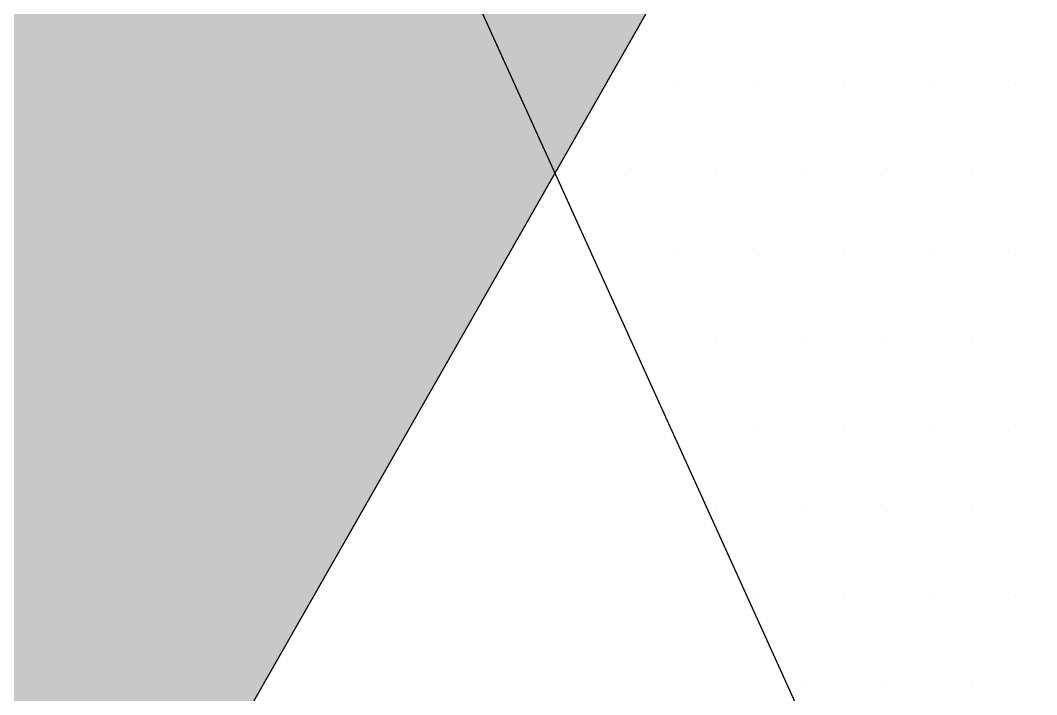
# Paper-space layout 'TOP_A1_00200_01-01-2017_MODELE' of a CAD drawing. Header units: metres. Extents: x 1274 to 2143, y 12 to 312.
# Drawn here: x 2043.868 to 2044.522, y 277.892 to 278.327 of the extents above; entities that cross this region are included whole.
import ezdxf

# ---------------------------------------------------------------- set-up
doc = ezdxf.new("R2010")
doc.units = ezdxf.units.M
doc.header["$LTSCALE"] = 2
doc.set_wipeout_variables(frame=1)
doc.linetypes.add('CACHEX2', pattern=[0.75, 0.5, -0.25])
for name, color, linetype in [('CARTOUCHE', 7, 'Continuous'), ('LOGO', 4, 'Continuous'), ('rosace', 7, 'Continuous')]:
    doc.layers.add(name, color=color, linetype=linetype)

# ---------------------------------------------------------------- blocks, each defined once
blk = doc.blocks.new('A$C715108E3')
at = {"layer": 'LOGO', "color": 131}
for p, q in [((-12.4386, -24.3394), (-12.4386, -24.3394)), ((-12.3593, -24.3394), (-12.3593, -24.3394)), ((-12.2673, -24.3394), (-12.2673, -24.3394)), ((-12.1762, -24.3394), (-12.1762, -24.3394)), ((-12.0844, -24.3394), (-12.0844, -24.3394)), ((-11.9924, -24.3394), (-11.9924, -24.3394)), ((-11.9011, -24.3394), (-11.9011, -24.3394)), ((-12.3974, -24.4306), (-12.3974, -24.4306)), ((-12.3136, -24.4306), (-12.3136, -24.4306)), ((-12.2216, -24.4306), (-12.2216, -24.4306)), ((-12.1298, -24.4306), (-12.1298, -24.4306)), ((-12.0387, -24.4306), (-12.0387, -24.4306)), ((-11.9465, -24.4306), (-11.9465, -24.4306)), ((-12.3554, -24.5232), (-12.3554, -24.5232)), ((-12.2673, -24.5232), (-12.2673, -24.5232)), ((-12.1762, -24.5232), (-12.1762, -24.5232)), ((-12.0844, -24.5232), (-12.0844, -24.5232)), ((-11.9924, -24.5232), (-11.9924, -24.5232)), ((-11.9011, -24.5232), (-11.9011, -24.5232)), ((-12.3142, -24.6147), (-12.3142, -24.6147)), ((-12.3136, -24.6147), (-12.3136, -24.6147)), ((-12.2216, -24.6147), (-12.2216, -24.6147)), ((-12.1298, -24.6147), (-12.1298, -24.6147)), ((-12.0387, -24.6147), (-12.0387, -24.6147)), ((-11.9465, -24.6147), (-11.9465, -24.6147)), ((-12.2724, -24.7059), (-12.2724, -24.7059)), ((-12.2673, -24.7059), (-12.2673, -24.7059)), ((-12.1762, -24.7059), (-12.1762, -24.7059)), ((-12.0844, -24.7059), (-12.0844, -24.7059)), ((-11.9924, -24.7059), (-11.9924, -24.7059)), ((-11.9011, -24.7059), (-11.9011, -24.7059)), ((-12.231, -24.7985), (-12.231, -24.7985)), ((-12.2216, -24.7985), (-12.2216, -24.7985)), ((-12.1298, -24.7985), (-12.1298, -24.7985)), ((-12.0387, -24.7985), (-12.0387, -24.7985)), ((-11.9465, -24.7985), (-11.9465, -24.7985)), ((-12.1894, -24.8898), (-12.1894, -24.8898)), ((-12.1762, -24.8898), (-12.1762, -24.8898)), ((-12.0844, -24.8898), (-12.0844, -24.8898)), ((-11.9924, -24.8898), (-11.9924, -24.8898)), ((-11.9011, -24.8898), (-11.9011, -24.8898)), ((-12.1477, -24.9811), (-12.1477, -24.9811)), ((-12.1298, -24.9811), (-12.1298, -24.9811)), ((-12.0387, -24.9811), (-12.0387, -24.9811)), ((-11.9465, -24.9811), (-11.9465, -24.9811))]:
    blk.add_line(p, q, dxfattribs=at)
blk.add_lwpolyline([(-15.0643, -20.4719), (-16.7516, -22.8048), (-16.3741, -23.1322), (-15.8207, -23.5348), (-15.4563, -23.799), (-13.7331, -21.4856), (-11.9601, -25.3945), (-11.4761, -25.5469), (-10.7095, -25.798), (-10.0926, -25.8741), (-9.9674, -25.8741), (-12.5584, -19.9248)], dxfattribs=at)
blk = doc.blocks.new('A$C581E6685')
at = {"layer": 'rosace'}
blk.add_hatch(color=32, dxfattribs=at).paths.add_polyline_path([(-39.8519, 24.2064), (-38.5844, 21.5046), (-46.2303, 8.0935)])
at = {"layer": 'rosace', "color": 32}
blk.add_lwpolyline([(-39.8519, 24.2064), (-38.584, 21.5046), (-46.2303, 8.0935)], close=True, dxfattribs=at)
at = {"layer": 'rosace', "color": 32, "linetype": 'CACHEX2', "ltscale": 1.5}
blk.add_ellipse((-38.0538, 23.8138), major_axis=(-19.0311, -3.534), ratio=0.590567, dxfattribs=at)
at = {"layer": 'rosace', "color": 32}
blk.add_ellipse((-37.6144, 23.8499), major_axis=(-13.5768, -4.2839), ratio=0.791971, dxfattribs=at)
at = {"layer": 'CARTOUCHE'}
blk.add_blockref('A$C715108E3', (-31.6739, 36.3189), dxfattribs=at)
blk = doc.blocks.new('A$C4D68259D')
blk.add_wipeout([(0, 25.62232), (0.16524, 26.73667), (0.73826, 27.88612), (1.67076, 28.79092), (2.84657, 29.33159), (3.5435, 29.45086), (3.5435, 29.45086), (94.92868, 29.46231), (96.05516, 29.29025), (97.21671, 28.69868), (97.7035, 28.26611), (98.09513, 27.77983), (98.61624, 26.65796), (98.73616, 26.03624), (98.75162, 25.85271), (98.75853, 3.83874), (98.57189, 2.65739), (98.0189, 1.57432), (97.58479, 1.07655), (97.12317, 0.69593), (95.9338, 0.13665), (95.41423, 0.03213), (95.1105, 0.0048), (3.7555, 0.00093), (2.71333, 0.169), (1.5147, 0.78409), (0.67142, 1.67074), (0.14703, 2.78759), (0.00625, 3.62094)]).dxf.layer = 'CARTOUCHE'
at = {"layer": 'CARTOUCHE'}
blk.add_rational_spline([(0, 25.62232), (0, 14.73116), (0, 3.84), (0, 0), (3.84, 0), (49.37927, 0), (94.91853, 0), (98.75853, 0), (98.75853, 3.84), (98.75853, 14.73116), (98.75853, 25.62232), (98.75853, 29.46232), (94.91853, 29.46232), (49.37927, 29.46232), (3.84, 29.46232), (0, 29.46232), (0, 25.62232)], [1, 1, 1, 0.707106781187, 1, 1, 1, 0.707106781187, 1, 1, 1, 0.707106781187, 1, 1, 1, 0.707106781187, 1], degree=2, knots=[0, 0, 0, 1, 1, 2.570796, 2.570796, 3.570796, 3.570796, 5.141593, 5.141593, 6.141593, 6.141593, 7.712389, 7.712389, 8.712389, 8.712389, 10.283185, 10.283185, 10.283185], dxfattribs=at)
at = {"layer": 'CARTOUCHE', "xscale": 0.6, "yscale": 0.6, "zscale": 0.6}
blk.add_blockref('A$C581E6685', (37.27074, 1.38057), dxfattribs=at)

psp = doc.layouts.new('TOP_A1_00200_01-01-2017_MODELE')

# ---------------------------------------------------------------- block references
at = {"layer": 'rosace'}
psp.add_blockref('A$C4D68259D', (2033.38279, 269.71774), dxfattribs=at)

doc.saveas('drawing.dxf')
